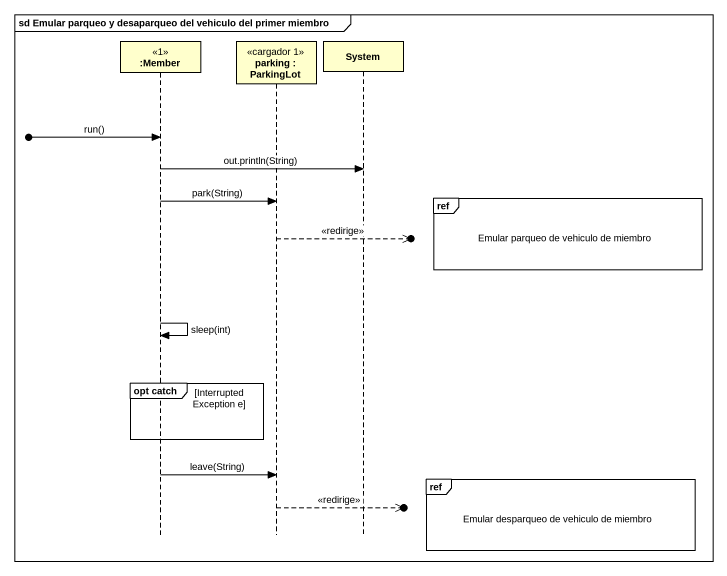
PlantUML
@startuml
mainframe sd Emular parqueo y desaparqueo del vehiculo del primer miembro
hide footbox
participant ":Member" as Member <<1>>
participant "parking : ParkingLot" as parking <<cargador 1>>
participant System

[o-> Member : run()
Member -> System : out.println(String)
ref over System : Emular parqueo de vehiculo de miembro
Member -> parking : park(String)
parking -->>o] : <<redirige>>
Member -> Member : sleep(int)
group opt catch [InterruptedException e]
end
Member -> parking : leave(String)
ref over System : Emular desparqueo de vehiculo de miembro
parking -->>o] : <<redirige>>
@enduml
